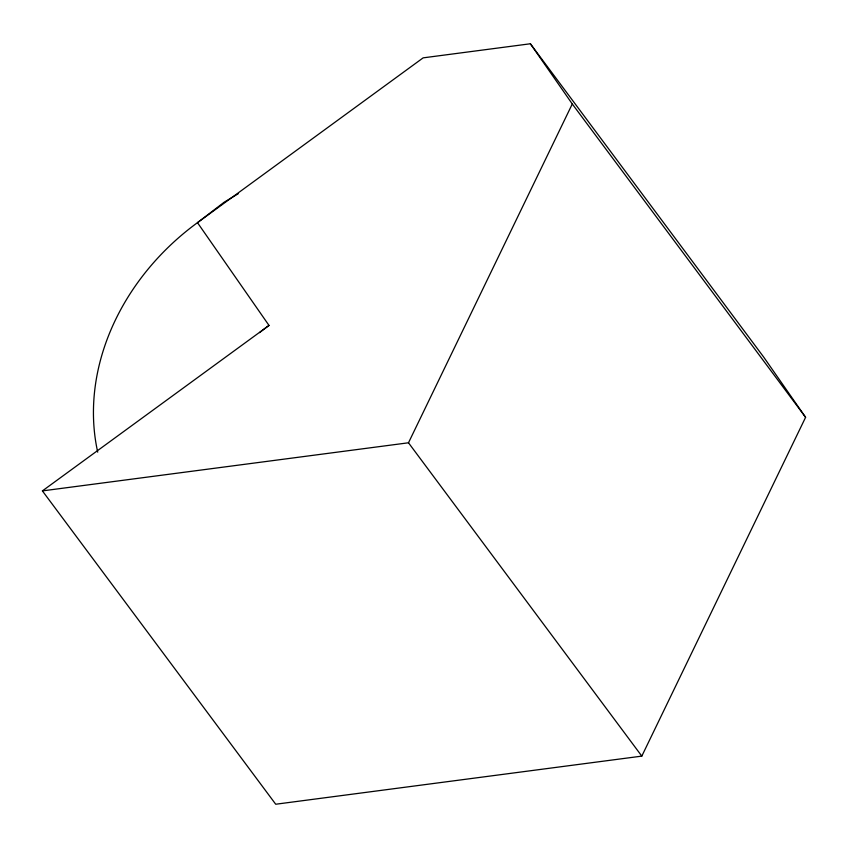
<?xml version="1.0" encoding="UTF-8"?>
<svg xmlns="http://www.w3.org/2000/svg" width="848" height="848" viewBox="0 0 848 848"><rect width="100%" height="100%" fill="white"/><g stroke="black" fill="none" stroke-linecap="round" stroke-linejoin="round"><path stroke-width="1.27" d="M530.382 43.767L763.698 357.103L805.6 417.311L641.809 756.119L275.717 804.233L42.4 490.897L408.492 442.783L572.283 103.975L530.382 43.767L423.152 57.855L197.478 222.653A231.992 195.305 -34.8 0 0 97.711 452.154M42.4 490.897L269.007 325.431L197.478 222.653L224.148 202.227L238.362 193.651M572.283 103.975L805.6 417.311M408.492 442.783L641.809 756.119M259.573 332.639A231.992 195.305 -34.8 0 1 269.007 325.431"/></g></svg>
